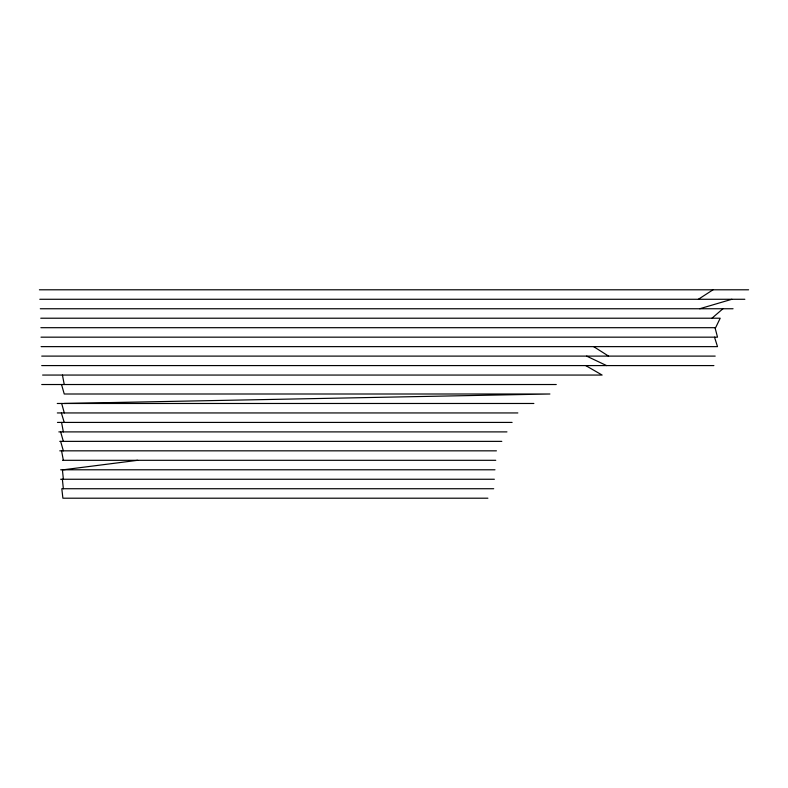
<?xml version="1.0" encoding="UTF-8"?>
<svg xmlns="http://www.w3.org/2000/svg" width="788" height="788" viewBox="0 0 788 788"><rect width="100%" height="100%" fill="white"/><g stroke="black" fill="none" stroke-linecap="round" stroke-linejoin="round"><path stroke-width="1.18" d="M711.968 318.214L722.931 308.748M698.395 299.273L713.012 289.797M699.705 308.748L731.875 299.273M63.345 469.786L137.644 460.31M64.242 403.476L549.916 394L64.242 394L61.543 384.524M39.4 289.797L748.6 289.797M39.794 299.273L744.857 299.273M40.277 308.748L733.057 308.748M40.749 318.214L720.202 318.214L715.612 327.69L40.868 327.69M40.986 337.166L717.513 337.166L715.031 327.69M41.104 346.631L717.504 346.631L714.519 337.166M41.725 356.107L715.199 356.107M41.695 365.583L713.898 365.583M42.601 375.058L602.121 375.058L585.73 365.583M41.725 384.524L556.269 384.524M57.258 403.476L533.87 403.476M57.317 412.942L517.844 412.942M57.465 422.417L512.101 422.417M58.834 431.893L506.95 431.893M59.74 441.369L501.798 441.369M59.77 450.834L496.42 450.834M62.577 460.31L495.75 460.31M60.637 469.786L494.992 469.786M60.597 479.252L494.371 479.252M493.702 488.727L61.809 488.727L62.892 498.203L487.9 498.203M586.627 356.107L606.563 365.583M593.659 346.631L608.572 356.107M61.356 412.942L64.242 422.417M60.637 431.893L63.345 441.369M60.637 441.369L63.345 450.834M61.671 403.476L64.301 412.942M62.439 375.058L64.242 384.524M61.582 422.417L63.345 431.893M61.572 450.834L63.345 460.31M62.41 469.786L63.375 479.252M62.38 479.252L63.345 488.727"/></g></svg>
